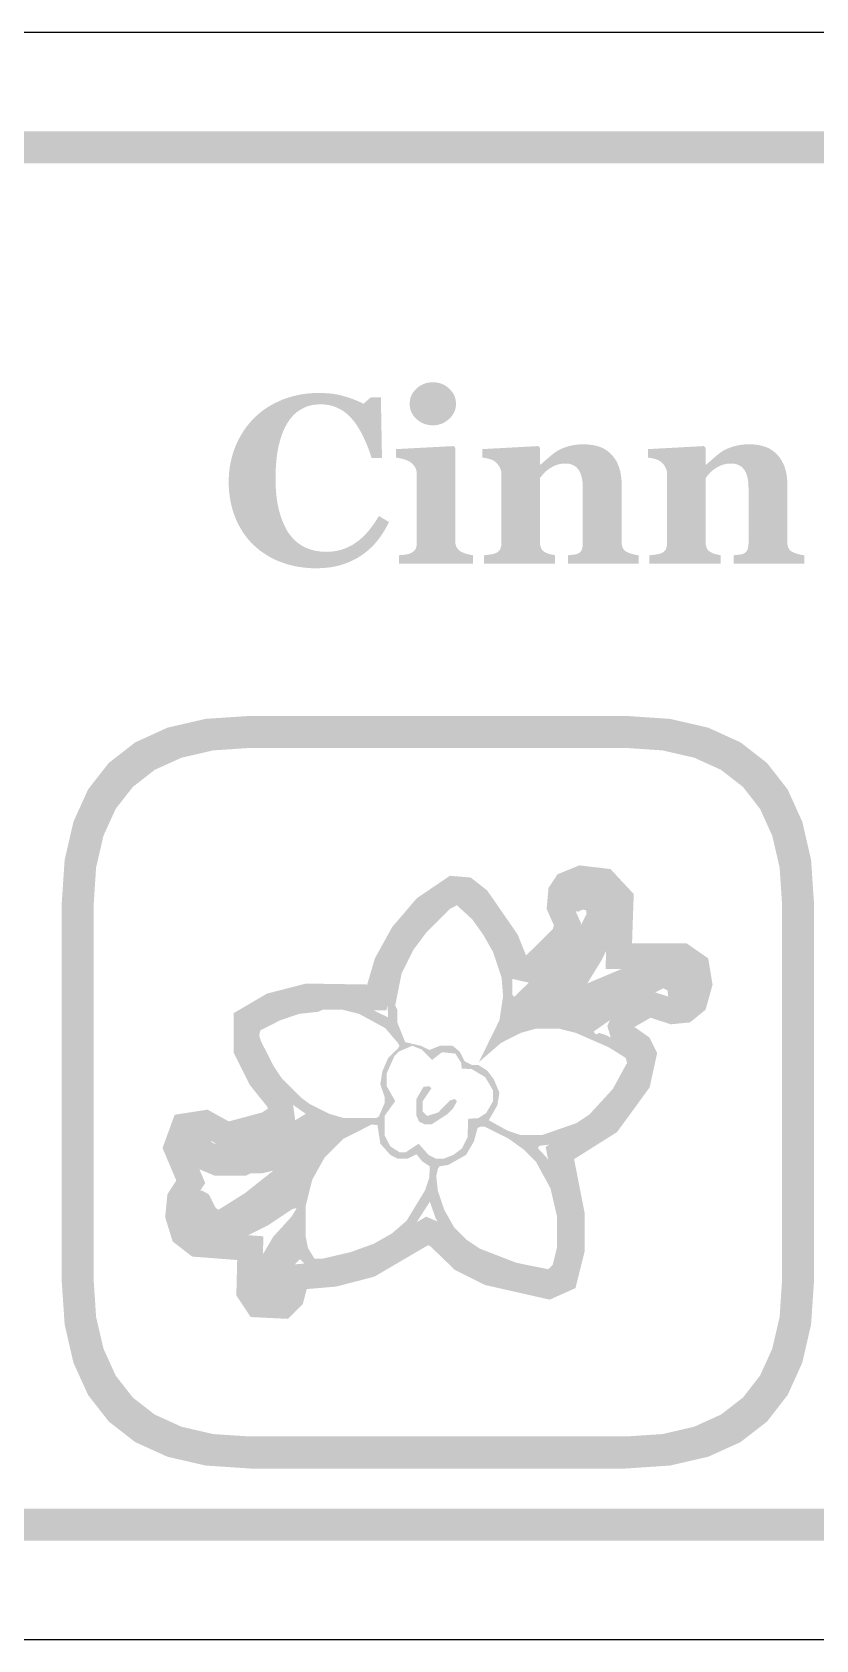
# Model space of a CAD drawing. Header units: millimetres. Extents: x 6 to 294, y 109 to 451.
# Drawn here: x 90.53 to 100.32, y 316.86 to 336.94 of the extents above; entities that cross this region are included whole.
import ezdxf

# ---------------------------------------------------------------- set-up
doc = ezdxf.new("R2010")
doc.units = ezdxf.units.MM
doc.layers.add('CUT', color=1, linetype='Continuous')
doc.layers.add('RASTER', color=7, linetype='Continuous')

msp = doc.modelspace()

# ---------------------------------------------------------------- hatches: boundary and pattern name
at = {"layer": 'RASTER'}
h = msp.add_hatch(color=7, dxfattribs=at)
h.paths.add_polyline_path([(75.2, 333.501), (75.234, 334.016), (75.338, 334.463), (75.509, 334.841), (75.75, 335.151), (76.059, 335.391), (76.438, 335.563), (76.884, 335.666), (77.4, 335.701), (134.6, 335.701), (135.116, 335.666), (135.563, 335.563), (135.941, 335.391), (136.25, 335.151), (136.491, 334.841), (136.663, 334.463), (136.766, 334.016), (136.8, 333.501), (136.8, 320.301), (136.766, 319.785), (136.663, 319.338), (136.491, 318.96), (136.25, 318.651), (135.941, 318.41), (135.563, 318.238), (135.116, 318.135), (134.6, 318.101), (77.4, 318.101), (76.884, 318.135), (76.438, 318.238), (76.059, 318.41), (75.75, 318.651), (75.509, 318.96), (75.338, 319.338), (75.234, 319.785), (75.2, 320.301)])
h.paths.add_polyline_path([(75.6, 333.501), (75.6, 320.301), (75.628, 319.879), (75.712, 319.513), (75.853, 319.204), (76.05, 318.951), (76.303, 318.754), (76.613, 318.613), (76.978, 318.529), (77.4, 318.501), (134.6, 318.501), (135.022, 318.529), (135.388, 318.613), (135.697, 318.754), (135.95, 318.951), (136.147, 319.204), (136.288, 319.513), (136.372, 319.879), (136.4, 320.301), (136.4, 333.501), (136.372, 333.923), (136.288, 334.288), (136.147, 334.598), (135.95, 334.851), (135.697, 335.048), (135.388, 335.188), (135.022, 335.273), (134.6, 335.301), (77.4, 335.301), (76.978, 335.273), (76.613, 335.188), (76.303, 335.048), (76.05, 334.851), (75.853, 334.598), (75.712, 334.288), (75.628, 333.923), (75.6, 333.501)], flags=0)
h = msp.add_hatch(color=7, dxfattribs=at)
h.paths.add_polyline_path([(96.04, 330.301), (95.114, 330.301), (95.114, 330.408), (95.124, 330.408), (95.133, 330.409), (95.142, 330.41), (95.152, 330.411), (95.161, 330.412), (95.17, 330.413), (95.18, 330.414), (95.189, 330.415), (95.198, 330.416), (95.206, 330.418), (95.215, 330.419), (95.223, 330.421), (95.23, 330.423), (95.238, 330.425), (95.245, 330.427), (95.252, 330.43), (95.263, 330.434), (95.273, 330.439), (95.283, 330.445), (95.292, 330.451), (95.299, 330.458), (95.306, 330.465), (95.312, 330.472), (95.318, 330.48), (95.322, 330.489), (95.326, 330.498), (95.329, 330.508), (95.332, 330.519), (95.334, 330.53), (95.335, 330.542), (95.336, 330.554), (95.337, 330.567), (95.337, 331.42), (95.336, 331.433), (95.335, 331.445), (95.333, 331.457), (95.331, 331.468), (95.328, 331.479), (95.323, 331.49), (95.319, 331.5), (95.313, 331.51), (95.307, 331.519), (95.301, 331.528), (95.294, 331.537), (95.287, 331.545), (95.279, 331.553), (95.271, 331.56), (95.263, 331.566), (95.255, 331.572), (95.248, 331.577), (95.24, 331.581), (95.231, 331.585), (95.221, 331.589), (95.211, 331.594), (95.2, 331.598), (95.188, 331.602), (95.175, 331.606), (95.162, 331.61), (95.149, 331.613), (95.136, 331.616), (95.124, 331.619), (95.112, 331.622), (95.1, 331.624), (95.089, 331.625), (95.077, 331.626), (95.077, 331.733), (95.795, 331.771), (95.817, 331.75), (95.817, 330.586), (95.817, 330.574), (95.819, 330.562), (95.82, 330.55), (95.823, 330.539), (95.826, 330.528), (95.829, 330.518), (95.834, 330.508), (95.839, 330.499), (95.845, 330.491), (95.851, 330.482), (95.858, 330.475), (95.866, 330.468), (95.874, 330.462), (95.883, 330.456), (95.892, 330.45), (95.902, 330.446), (95.91, 330.443), (95.917, 330.439), (95.925, 330.436), (95.933, 330.433), (95.941, 330.43), (95.949, 330.428), (95.958, 330.425), (95.967, 330.422), (95.975, 330.42), (95.984, 330.418), (95.993, 330.416), (96.002, 330.414), (96.012, 330.412), (96.021, 330.41), (96.03, 330.409), (96.04, 330.408)])
h.paths.add_polyline_path([(95.826, 332.299), (95.825, 332.272), (95.821, 332.245), (95.814, 332.22), (95.805, 332.196), (95.792, 332.173), (95.778, 332.15), (95.76, 332.129), (95.74, 332.109), (95.718, 332.091), (95.695, 332.075), (95.672, 332.061), (95.647, 332.05), (95.621, 332.042), (95.594, 332.036), (95.566, 332.032), (95.537, 332.031), (95.508, 332.032), (95.48, 332.036), (95.453, 332.042), (95.427, 332.05), (95.402, 332.061), (95.378, 332.075), (95.355, 332.091), (95.333, 332.109), (95.313, 332.129), (95.296, 332.15), (95.281, 332.173), (95.269, 332.196), (95.259, 332.22), (95.253, 332.245), (95.249, 332.272), (95.247, 332.299), (95.249, 332.326), (95.253, 332.352), (95.259, 332.378), (95.269, 332.402), (95.281, 332.425), (95.296, 332.448), (95.313, 332.469), (95.333, 332.489), (95.355, 332.508), (95.378, 332.524), (95.402, 332.537), (95.427, 332.549), (95.453, 332.557), (95.48, 332.563), (95.508, 332.567), (95.537, 332.568), (95.566, 332.567), (95.595, 332.563), (95.622, 332.557), (95.648, 332.549), (95.673, 332.537), (95.696, 332.524), (95.719, 332.508), (95.741, 332.489), (95.761, 332.469), (95.778, 332.448), (95.793, 332.425), (95.805, 332.402), (95.814, 332.378), (95.821, 332.352), (95.825, 332.326), (95.826, 332.299)])
for points in [[(94.074, 330.245), (94.017, 330.246), (93.962, 330.25), (93.907, 330.256), (93.853, 330.264), (93.8, 330.274), (93.748, 330.287), (93.697, 330.302), (93.646, 330.319), (93.597, 330.339), (93.55, 330.36), (93.504, 330.384), (93.46, 330.41), (93.417, 330.438), (93.376, 330.468), (93.337, 330.5), (93.299, 330.534), (93.264, 330.569), (93.23, 330.607), (93.199, 330.646), (93.169, 330.688), (93.142, 330.731), (93.116, 330.777), (93.092, 330.825), (93.071, 330.874), (93.051, 330.926), (93.034, 330.978), (93.02, 331.032), (93.008, 331.087), (92.999, 331.144), (92.992, 331.201), (92.988, 331.26), (92.987, 331.32), (92.988, 331.38), (92.992, 331.439), (92.999, 331.497), (93.008, 331.553), (93.02, 331.608), (93.034, 331.663), (93.052, 331.716), (93.071, 331.768), (93.093, 331.818), (93.118, 331.867), (93.144, 331.914), (93.173, 331.96), (93.203, 332.004), (93.236, 332.046), (93.271, 332.086), (93.308, 332.125), (93.346, 332.16), (93.386, 332.194), (93.428, 332.226), (93.472, 332.256), (93.518, 332.283), (93.566, 332.309), (93.615, 332.332), (93.667, 332.354), (93.72, 332.373), (93.773, 332.389), (93.828, 332.403), (93.884, 332.415), (93.94, 332.424), (93.997, 332.43), (94.056, 332.434), (94.115, 332.435), (94.158, 332.434), (94.199, 332.432), (94.24, 332.429), (94.28, 332.425), (94.319, 332.419), (94.357, 332.412), (94.394, 332.403), (94.43, 332.393), (94.465, 332.383), (94.498, 332.372), (94.53, 332.36), (94.561, 332.349), (94.59, 332.337), (94.618, 332.325), (94.645, 332.312), (94.67, 332.299), (94.761, 332.379), (94.888, 332.379), (94.902, 331.621), (94.773, 331.621), (94.745, 331.705), (94.715, 331.783), (94.684, 331.855), (94.652, 331.922), (94.618, 331.982), (94.583, 332.038), (94.547, 332.087), (94.509, 332.13), (94.47, 332.168), (94.428, 332.202), (94.384, 332.229), (94.338, 332.252), (94.29, 332.27), (94.24, 332.283), (94.188, 332.29), (94.134, 332.293), (94.067, 332.289), (94.005, 332.278), (93.946, 332.259), (93.892, 332.232), (93.841, 332.198), (93.795, 332.157), (93.753, 332.107), (93.715, 332.051), (93.681, 331.987), (93.652, 331.917), (93.628, 331.841), (93.607, 331.759), (93.592, 331.671), (93.581, 331.577), (93.574, 331.477), (93.572, 331.37), (93.572, 331.309), (93.575, 331.251), (93.578, 331.195), (93.584, 331.141), (93.591, 331.089), (93.599, 331.04), (93.609, 330.992), (93.621, 330.948), (93.633, 330.905), (93.647, 330.864), (93.662, 330.826), (93.677, 330.79), (93.694, 330.755), (93.711, 330.723), (93.729, 330.693), (93.749, 330.666), (93.771, 330.639), (93.793, 330.614), (93.817, 330.59), (93.841, 330.569), (93.867, 330.55), (93.894, 330.532), (93.921, 330.516), (93.949, 330.502), (93.979, 330.49), (94.009, 330.479), (94.04, 330.471), (94.071, 330.463), (94.104, 330.458), (94.137, 330.453), (94.171, 330.451), (94.206, 330.45), (94.256, 330.452), (94.306, 330.457), (94.353, 330.466), (94.4, 330.478), (94.445, 330.494), (94.488, 330.513), (94.53, 330.535), (94.571, 330.562), (94.611, 330.591), (94.65, 330.624), (94.688, 330.661), (94.725, 330.701), (94.761, 330.745), (94.796, 330.793), (94.83, 330.844), (94.864, 330.898), (94.99, 330.822), (94.973, 330.79), (94.957, 330.76), (94.94, 330.729), (94.922, 330.7), (94.904, 330.672), (94.885, 330.644), (94.866, 330.617), (94.846, 330.592), (94.825, 330.567), (94.804, 330.542), (94.782, 330.519), (94.759, 330.497), (94.736, 330.475), (94.711, 330.455), (94.686, 330.435), (94.66, 330.417), (94.631, 330.397), (94.601, 330.378), (94.57, 330.361), (94.538, 330.345), (94.506, 330.33), (94.473, 330.315), (94.439, 330.302), (94.404, 330.291), (94.369, 330.28), (94.331, 330.271), (94.292, 330.263), (94.252, 330.256), (94.21, 330.252), (94.166, 330.248), (94.121, 330.246), (94.074, 330.245)], [(98.108, 330.301), (97.226, 330.301), (97.226, 330.408), (97.233, 330.408), (97.241, 330.409), (97.249, 330.41), (97.257, 330.411), (97.266, 330.412), (97.275, 330.413), (97.284, 330.414), (97.294, 330.415), (97.303, 330.416), (97.312, 330.418), (97.321, 330.419), (97.328, 330.421), (97.336, 330.423), (97.342, 330.425), (97.348, 330.427), (97.354, 330.43), (97.361, 330.434), (97.368, 330.439), (97.374, 330.444), (97.38, 330.449), (97.385, 330.456), (97.39, 330.462), (97.394, 330.469), (97.398, 330.477), (97.401, 330.485), (97.403, 330.494), (97.406, 330.504), (97.408, 330.515), (97.409, 330.526), (97.41, 330.539), (97.411, 330.553), (97.411, 330.567), (97.411, 331.253), (97.41, 331.289), (97.407, 331.323), (97.403, 331.355), (97.397, 331.384), (97.389, 331.411), (97.38, 331.435), (97.369, 331.458), (97.356, 331.478), (97.341, 331.495), (97.325, 331.511), (97.307, 331.524), (97.288, 331.534), (97.267, 331.543), (97.244, 331.549), (97.22, 331.552), (97.194, 331.553), (97.18, 331.553), (97.165, 331.552), (97.151, 331.551), (97.138, 331.549), (97.124, 331.546), (97.111, 331.543), (97.098, 331.54), (97.085, 331.536), (97.072, 331.531), (97.06, 331.526), (97.047, 331.52), (97.035, 331.514), (97.023, 331.507), (97.01, 331.5), (96.998, 331.493), (96.986, 331.484), (96.976, 331.477), (96.966, 331.47), (96.957, 331.462), (96.948, 331.455), (96.94, 331.447), (96.932, 331.44), (96.925, 331.432), (96.918, 331.424), (96.912, 331.417), (96.906, 331.409), (96.9, 331.402), (96.894, 331.395), (96.889, 331.389), (96.884, 331.382), (96.879, 331.376), (96.875, 331.37), (96.875, 330.584), (96.875, 330.571), (96.876, 330.559), (96.877, 330.547), (96.878, 330.536), (96.88, 330.526), (96.883, 330.516), (96.886, 330.507), (96.889, 330.498), (96.893, 330.489), (96.898, 330.482), (96.903, 330.474), (96.909, 330.468), (96.915, 330.461), (96.922, 330.456), (96.93, 330.45), (96.938, 330.446), (96.944, 330.443), (96.95, 330.439), (96.957, 330.436), (96.964, 330.433), (96.972, 330.43), (96.979, 330.428), (96.988, 330.425), (96.996, 330.422), (97.005, 330.42), (97.014, 330.418), (97.022, 330.416), (97.031, 330.414), (97.04, 330.412), (97.048, 330.41), (97.057, 330.409), (97.065, 330.408), (97.065, 330.301), (96.175, 330.301), (96.175, 330.408), (96.184, 330.408), (96.193, 330.409), (96.202, 330.41), (96.211, 330.411), (96.221, 330.412), (96.23, 330.413), (96.239, 330.415), (96.249, 330.416), (96.258, 330.417), (96.267, 330.419), (96.275, 330.42), (96.283, 330.422), (96.291, 330.424), (96.298, 330.426), (96.305, 330.428), (96.312, 330.43), (96.324, 330.434), (96.334, 330.439), (96.343, 330.444), (96.352, 330.45), (96.359, 330.457), (96.366, 330.464), (96.372, 330.471), (96.377, 330.48), (96.381, 330.488), (96.384, 330.498), (96.387, 330.508), (96.39, 330.518), (96.392, 330.53), (96.393, 330.542), (96.394, 330.554), (96.394, 330.567), (96.394, 331.42), (96.394, 331.431), (96.393, 331.443), (96.391, 331.454), (96.388, 331.465), (96.385, 331.476), (96.381, 331.487), (96.376, 331.498), (96.371, 331.509), (96.365, 331.52), (96.358, 331.53), (96.351, 331.54), (96.344, 331.549), (96.336, 331.558), (96.327, 331.566), (96.319, 331.574), (96.309, 331.581), (96.303, 331.585), (96.295, 331.589), (96.288, 331.593), (96.279, 331.597), (96.271, 331.601), (96.262, 331.604), (96.253, 331.607), (96.243, 331.61), (96.232, 331.613), (96.222, 331.616), (96.211, 331.618), (96.2, 331.62), (96.189, 331.622), (96.178, 331.624), (96.166, 331.625), (96.154, 331.626), (96.154, 331.733), (96.853, 331.771), (96.875, 331.75), (96.875, 331.537), (96.881, 331.537), (96.891, 331.547), (96.902, 331.556), (96.914, 331.567), (96.926, 331.577), (96.939, 331.589), (96.952, 331.6), (96.966, 331.612), (96.98, 331.625), (96.995, 331.638), (97.009, 331.649), (97.023, 331.661), (97.037, 331.672), (97.05, 331.682), (97.063, 331.691), (97.076, 331.7), (97.089, 331.709), (97.103, 331.717), (97.118, 331.725), (97.134, 331.733), (97.151, 331.741), (97.17, 331.748), (97.189, 331.755), (97.209, 331.762), (97.231, 331.769), (97.253, 331.774), (97.275, 331.779), (97.298, 331.784), (97.322, 331.787), (97.345, 331.79), (97.369, 331.792), (97.393, 331.793), (97.418, 331.793), (97.476, 331.791), (97.53, 331.785), (97.581, 331.774), (97.627, 331.76), (97.67, 331.741), (97.709, 331.717), (97.745, 331.69), (97.776, 331.658), (97.804, 331.623), (97.829, 331.585), (97.849, 331.544), (97.866, 331.5), (97.879, 331.454), (97.888, 331.405), (97.894, 331.353), (97.896, 331.298), (97.896, 330.581), (97.896, 330.567), (97.897, 330.555), (97.898, 330.543), (97.9, 330.532), (97.902, 330.521), (97.905, 330.512), (97.908, 330.503), (97.912, 330.494), (97.916, 330.486), (97.922, 330.479), (97.928, 330.472), (97.935, 330.465), (97.943, 330.459), (97.952, 330.453), (97.961, 330.448), (97.972, 330.443), (97.978, 330.44), (97.984, 330.438), (97.991, 330.435), (97.998, 330.433), (98.006, 330.43), (98.013, 330.428), (98.021, 330.425), (98.03, 330.422), (98.039, 330.42), (98.048, 330.418), (98.057, 330.416), (98.067, 330.414), (98.077, 330.412), (98.087, 330.41), (98.097, 330.409), (98.108, 330.408)], [(100.178, 330.301), (99.296, 330.301), (99.296, 330.408), (99.303, 330.408), (99.311, 330.409), (99.319, 330.41), (99.327, 330.411), (99.336, 330.412), (99.344, 330.413), (99.354, 330.414), (99.364, 330.415), (99.373, 330.416), (99.382, 330.418), (99.391, 330.419), (99.398, 330.421), (99.406, 330.423), (99.412, 330.425), (99.418, 330.427), (99.424, 330.43), (99.431, 330.434), (99.438, 330.439), (99.444, 330.444), (99.45, 330.449), (99.455, 330.456), (99.46, 330.462), (99.464, 330.469), (99.468, 330.477), (99.471, 330.485), (99.473, 330.494), (99.476, 330.504), (99.477, 330.515), (99.479, 330.526), (99.48, 330.539), (99.481, 330.553), (99.481, 330.567), (99.481, 331.253), (99.48, 331.289), (99.477, 331.323), (99.473, 331.355), (99.467, 331.384), (99.459, 331.411), (99.45, 331.435), (99.439, 331.458), (99.426, 331.478), (99.411, 331.495), (99.395, 331.511), (99.377, 331.524), (99.358, 331.534), (99.337, 331.543), (99.314, 331.549), (99.29, 331.552), (99.264, 331.553), (99.249, 331.553), (99.235, 331.552), (99.221, 331.551), (99.207, 331.549), (99.194, 331.546), (99.181, 331.543), (99.168, 331.54), (99.155, 331.536), (99.142, 331.531), (99.13, 331.526), (99.117, 331.52), (99.105, 331.514), (99.092, 331.507), (99.08, 331.5), (99.068, 331.493), (99.056, 331.484), (99.046, 331.477), (99.036, 331.47), (99.026, 331.462), (99.018, 331.455), (99.009, 331.447), (99.002, 331.44), (98.994, 331.432), (98.988, 331.424), (98.982, 331.417), (98.975, 331.409), (98.97, 331.402), (98.964, 331.395), (98.959, 331.389), (98.954, 331.382), (98.949, 331.376), (98.945, 331.37), (98.945, 330.584), (98.945, 330.571), (98.945, 330.559), (98.947, 330.547), (98.948, 330.536), (98.95, 330.526), (98.953, 330.516), (98.956, 330.507), (98.959, 330.498), (98.963, 330.489), (98.968, 330.482), (98.973, 330.474), (98.979, 330.468), (98.985, 330.461), (98.992, 330.456), (98.999, 330.45), (99.008, 330.446), (99.014, 330.443), (99.02, 330.439), (99.027, 330.436), (99.034, 330.433), (99.041, 330.43), (99.049, 330.428), (99.058, 330.425), (99.066, 330.422), (99.075, 330.42), (99.084, 330.418), (99.092, 330.416), (99.101, 330.414), (99.11, 330.412), (99.118, 330.41), (99.127, 330.409), (99.135, 330.408), (99.135, 330.301), (98.244, 330.301), (98.244, 330.408), (98.254, 330.408), (98.263, 330.409), (98.272, 330.41), (98.281, 330.411), (98.29, 330.412), (98.3, 330.413), (98.309, 330.415), (98.318, 330.416), (98.328, 330.417), (98.336, 330.419), (98.345, 330.42), (98.353, 330.422), (98.361, 330.424), (98.368, 330.426), (98.375, 330.428), (98.382, 330.43), (98.393, 330.434), (98.404, 330.439), (98.413, 330.444), (98.422, 330.45), (98.429, 330.457), (98.436, 330.464), (98.442, 330.471), (98.447, 330.48), (98.451, 330.488), (98.454, 330.498), (98.457, 330.508), (98.46, 330.518), (98.462, 330.53), (98.463, 330.542), (98.464, 330.554), (98.464, 330.567), (98.464, 331.42), (98.464, 331.431), (98.463, 331.443), (98.461, 331.454), (98.458, 331.465), (98.455, 331.476), (98.451, 331.487), (98.446, 331.498), (98.441, 331.509), (98.435, 331.52), (98.428, 331.53), (98.421, 331.54), (98.414, 331.549), (98.406, 331.558), (98.397, 331.566), (98.388, 331.574), (98.379, 331.581), (98.372, 331.585), (98.365, 331.589), (98.357, 331.593), (98.349, 331.597), (98.341, 331.601), (98.332, 331.604), (98.322, 331.607), (98.313, 331.61), (98.302, 331.613), (98.292, 331.616), (98.281, 331.618), (98.27, 331.62), (98.259, 331.622), (98.248, 331.624), (98.236, 331.625), (98.224, 331.626), (98.224, 331.733), (98.923, 331.771), (98.945, 331.75), (98.945, 331.537), (98.95, 331.537), (98.961, 331.547), (98.972, 331.556), (98.984, 331.567), (98.996, 331.577), (99.009, 331.589), (99.022, 331.6), (99.036, 331.612), (99.05, 331.625), (99.065, 331.638), (99.079, 331.649), (99.093, 331.661), (99.106, 331.672), (99.12, 331.682), (99.133, 331.691), (99.146, 331.7), (99.158, 331.709), (99.173, 331.717), (99.188, 331.725), (99.204, 331.733), (99.221, 331.741), (99.239, 331.748), (99.259, 331.755), (99.279, 331.762), (99.301, 331.769), (99.323, 331.774), (99.345, 331.779), (99.368, 331.784), (99.391, 331.787), (99.415, 331.79), (99.439, 331.792), (99.463, 331.793), (99.488, 331.793), (99.546, 331.791), (99.6, 331.785), (99.65, 331.774), (99.697, 331.76), (99.74, 331.741), (99.779, 331.717), (99.814, 331.69), (99.846, 331.658), (99.874, 331.623), (99.898, 331.585), (99.919, 331.544), (99.936, 331.5), (99.949, 331.454), (99.958, 331.405), (99.964, 331.353), (99.966, 331.298), (99.966, 330.581), (99.966, 330.567), (99.967, 330.555), (99.968, 330.543), (99.97, 330.532), (99.972, 330.521), (99.975, 330.512), (99.978, 330.503), (99.982, 330.494), (99.986, 330.486), (99.991, 330.479), (99.998, 330.472), (100.005, 330.465), (100.013, 330.459), (100.022, 330.453), (100.031, 330.448), (100.042, 330.443), (100.048, 330.44), (100.054, 330.438), (100.061, 330.435), (100.068, 330.433), (100.075, 330.43), (100.083, 330.428), (100.091, 330.425), (100.1, 330.422), (100.108, 330.42), (100.117, 330.418), (100.127, 330.416), (100.136, 330.414), (100.146, 330.412), (100.157, 330.41), (100.167, 330.409), (100.178, 330.408)]]:
    msp.add_hatch(color=7, dxfattribs=at).paths.add_polyline_path(points)
h = msp.add_hatch(color=7, dxfattribs=at)
h.paths.add_polyline_path([(90.9, 326.051), (90.937, 326.602), (91.047, 327.079), (91.23, 327.483), (91.488, 327.813), (91.818, 328.07), (92.222, 328.254), (92.699, 328.364), (93.25, 328.401), (97.95, 328.401), (98.501, 328.364), (98.978, 328.254), (99.382, 328.07), (99.712, 327.813), (99.97, 327.483), (100.153, 327.079), (100.263, 326.602), (100.3, 326.051), (100.3, 321.351), (100.263, 320.8), (100.153, 320.323), (99.97, 319.919), (99.713, 319.588), (99.382, 319.331), (98.978, 319.148), (98.501, 319.038), (97.95, 319.001), (93.25, 319.001), (92.699, 319.038), (92.222, 319.148), (91.818, 319.331), (91.488, 319.588), (91.23, 319.919), (91.047, 320.323), (90.937, 320.8), (90.9, 321.351)])
h.paths.add_polyline_path([(91.3, 326.051), (91.3, 321.351), (91.33, 320.894), (91.422, 320.498), (91.574, 320.163), (91.788, 319.888), (92.062, 319.675), (92.397, 319.523), (92.793, 319.431), (93.25, 319.401), (97.95, 319.401), (98.407, 319.431), (98.803, 319.523), (99.138, 319.675), (99.413, 319.888), (99.626, 320.163), (99.778, 320.498), (99.87, 320.894), (99.9, 321.351), (99.9, 326.051), (99.87, 326.508), (99.778, 326.904), (99.626, 327.239), (99.413, 327.513), (99.138, 327.727), (98.803, 327.879), (98.407, 327.97), (97.95, 328.001), (93.25, 328.001), (92.793, 327.97), (92.397, 327.879), (92.062, 327.727), (91.788, 327.513), (91.574, 327.239), (91.422, 326.904), (91.33, 326.508), (91.3, 326.051)], flags=0)
h = msp.add_hatch(color=7, dxfattribs=at)
h.paths.add_polyline_path([(97.368, 326.534), (97.757, 326.488), (98.047, 326.176), (98.026, 325.56), (98.708, 325.56), (98.978, 325.373), (99.032, 325.043), (98.945, 324.732), (98.751, 324.573), (98.511, 324.549), (98.257, 324.631), (98.061, 324.518), (98.057, 324.508), (98.054, 324.518), (98.244, 324.383), (98.34, 324.191), (98.246, 323.762), (97.839, 323.203), (97.302, 322.865), (97.433, 322.197), (97.433, 321.71), (97.319, 321.254), (96.997, 321.11), (96.19, 321.293), (95.814, 321.48), (95.506, 321.777), (95.477, 321.79), (94.807, 321.397), (94.328, 321.273), (93.962, 321.242), (93.913, 321.057), (93.726, 320.87), (93.261, 320.893), (93.082, 321.162), (93.093, 321.605), (92.53, 321.648), (92.287, 321.836), (92.193, 322.138), (92.221, 322.427), (92.332, 322.598), (92.16, 323.004), (92.312, 323.42), (92.723, 323.483), (92.988, 323.336), (93.404, 323.448), (93.475, 323.494), (93.471, 323.516), (93.252, 323.79), (93.049, 324.193), (93.049, 324.689), (93.466, 324.933), (93.953, 325.058), (94.717, 325.046), (94.815, 325.377), (95.031, 325.766), (95.337, 326.124), (95.75, 326.404), (96.011, 326.382), (96.216, 326.221), (96.599, 325.667), (96.703, 325.405), (96.699, 325.405), (97.036, 325.738), (97.05, 325.785), (96.959, 325.99), (96.982, 326.252), (97.095, 326.423)])
h.paths.add_polyline_path([(97.412, 326.207), (97.307, 326.164), (97.293, 326.143), (97.285, 326.044), (97.39, 325.807), (97.319, 325.568), (96.8, 325.055), (96.467, 325.13), (96.315, 325.516), (95.98, 325.999), (95.888, 326.071), (95.836, 326.076), (95.552, 325.883), (95.295, 325.582), (95.112, 325.253), (94.955, 324.723), (93.991, 324.738), (93.589, 324.634), (93.369, 324.506), (93.369, 324.269), (93.522, 323.964), (93.776, 323.648), (93.82, 323.335), (93.535, 323.152), (92.946, 322.993), (92.663, 323.15), (92.548, 323.132), (92.504, 323.012), (92.693, 322.567), (92.532, 322.318), (92.518, 322.171), (92.563, 322.027), (92.65, 321.96), (93.42, 321.901), (93.405, 321.255), (93.438, 321.205), (93.601, 321.196), (93.626, 321.222), (93.71, 321.542), (94.274, 321.59), (94.684, 321.695), (95.454, 322.147), (95.686, 322.048), (96, 321.745), (96.298, 321.597), (96.964, 321.445), (97.046, 321.482), (97.113, 321.749), (97.113, 322.166), (96.946, 323.018), (97.616, 323.441), (97.948, 323.896), (98.003, 324.148), (97.993, 324.169), (97.779, 324.321), (97.717, 324.528), (97.809, 324.741), (98.219, 324.979), (98.545, 324.874), (98.623, 324.882), (98.664, 324.915), (98.704, 325.061), (98.684, 325.188), (98.608, 325.24), (97.695, 325.24), (97.722, 326.055), (97.603, 326.184), (97.412, 326.207)], flags=0)
h = msp.add_hatch(color=7, dxfattribs=at)
h.paths.add_polyline_path([(97.414, 326.293), (97.566, 326.301), (97.653, 326.256), (97.76, 326.176), (97.831, 326.036), (97.831, 325.796), (97.805, 325.69), (97.653, 325.363), (97.467, 325.06), (98.017, 325.291), (98.363, 325.371), (98.576, 325.344), (98.716, 325.273), (98.77, 325.219), (98.815, 325.105), (98.754, 324.9), (98.663, 324.805), (98.629, 324.786), (98.488, 324.805), (98.469, 324.972), (98.416, 324.999), (98.063, 324.821), (97.547, 324.459), (97.573, 324.422), (97.619, 324.441), (97.698, 324.414), (97.946, 324.289), (98.079, 324.183), (98.097, 324.068), (98.044, 323.936), (97.946, 323.742), (97.813, 323.555), (97.547, 323.29), (97.3, 323.138), (97.087, 323.058), (96.874, 323.032), (96.848, 323.005), (96.962, 322.88), (97.087, 322.633), (97.193, 322.208), (97.193, 321.703), (97.095, 321.402), (97.007, 321.357), (96.795, 321.384), (96.236, 321.543), (95.989, 321.668), (95.67, 321.961), (95.572, 322.128), (95.5, 322.333), (95.261, 321.961), (94.995, 321.775), (94.695, 321.623), (94.163, 321.49), (94.004, 321.49), (93.879, 321.615), (93.756, 321.498), (93.685, 321.384), (93.711, 321.277), (93.693, 321.163), (93.552, 321.065), (93.411, 321.11), (93.313, 321.251), (93.313, 321.437), (93.366, 321.596), (93.544, 321.897), (93.772, 322.147), (93.836, 322.253), (93.783, 322.242), (93.48, 322.04), (93.233, 321.915), (92.967, 321.836), (92.728, 321.836), (92.56, 321.907), (92.454, 322.04), (92.409, 322.181), (92.454, 322.349), (92.497, 322.412), (92.568, 322.447), (92.648, 322.474), (92.736, 322.428), (92.826, 322.253), (92.861, 322.234), (93.188, 322.439), (93.544, 322.721), (93.392, 322.686), (93.259, 322.686), (93.206, 322.66), (92.808, 322.66), (92.507, 322.785), (92.409, 322.952), (92.409, 323.085), (92.454, 323.173), (92.534, 323.252), (92.621, 323.271), (92.709, 323.226), (92.773, 323.077), (92.808, 323.058), (92.94, 323.058), (93.339, 323.165), (93.818, 323.351), (93.95, 323.431), (93.81, 323.529), (93.597, 323.742), (93.464, 323.928), (93.366, 324.095), (93.259, 324.361), (93.278, 324.528), (93.411, 324.635), (93.578, 324.706), (93.818, 324.786), (94.083, 324.839), (94.456, 324.839), (94.721, 324.76), (94.979, 324.635), (94.961, 324.999), (95.04, 325.265), (95.165, 325.512), (95.272, 325.671), (95.564, 325.99), (95.838, 326.168), (95.952, 326.123), (96.058, 326.017), (96.324, 325.645), (96.502, 325.238), (96.529, 325.132), (96.529, 324.919), (96.555, 324.893), (97.175, 325.496), (97.387, 325.788), (97.459, 325.929), (97.451, 325.974), (97.406, 325.982), (97.353, 325.956), (97.239, 325.974), (97.193, 326.036), (97.193, 326.115), (97.265, 326.23)])
h.paths.add_polyline_path([(95.838, 326.036), (95.75, 325.99), (95.458, 325.698), (95.298, 325.485), (95.147, 325.185), (95.067, 324.786), (95.093, 324.733), (95.093, 324.574), (95.192, 324.326), (95.386, 324.281), (95.492, 324.228), (95.625, 324.281), (95.785, 324.281), (95.872, 324.209), (95.936, 324.087), (96.024, 324.042), (96.104, 324.042), (96.218, 323.97), (96.298, 323.864), (96.369, 323.696), (96.343, 323.537), (96.236, 323.351), (96.476, 323.218), (96.635, 323.165), (96.901, 323.165), (97.334, 323.316), (97.494, 323.423), (97.786, 323.742), (97.964, 324.068), (97.946, 324.13), (97.733, 324.263), (97.326, 324.441), (97.114, 324.494), (96.821, 324.494), (96.635, 324.441), (96.388, 324.316), (96.112, 324.076), (96.369, 324.6), (96.415, 324.9), (96.396, 325.132), (96.29, 325.451), (96.165, 325.671), (96.032, 325.857)], flags=0)
h.paths.add_polyline_path([(94.163, 324.733), (94.11, 324.706), (93.871, 324.68), (93.632, 324.6), (93.384, 324.475), (93.366, 324.414), (93.392, 324.334), (93.544, 324.034), (93.65, 323.874), (93.889, 323.635), (93.996, 323.555), (94.243, 323.431), (94.429, 323.377), (94.828, 323.377), (94.862, 323.396), (94.934, 323.563), (94.934, 323.643), (94.881, 323.803), (94.907, 323.962), (94.979, 324.13), (95.101, 324.247), (95.12, 324.281), (95.101, 324.316), (94.942, 324.502), (94.615, 324.68), (94.402, 324.733)], flags=0)
h.paths.add_polyline_path([(95.28, 324.281), (95.112, 324.209), (95.059, 324.156), (94.961, 323.936), (94.961, 323.776), (95.067, 323.59), (94.934, 323.404), (94.934, 323.165), (95.006, 323.024), (95.12, 322.952), (95.2, 322.952), (95.359, 323.058), (95.484, 322.918), (95.572, 322.872), (95.678, 322.872), (95.793, 322.918), (95.899, 322.997), (95.971, 323.138), (95.979, 323.369), (96.104, 323.377), (96.202, 323.439), (96.29, 323.59), (96.29, 323.723), (96.191, 323.89), (96.024, 323.989), (95.899, 323.997), (95.891, 324.068), (95.819, 324.183), (95.652, 324.201), (95.527, 324.103), (95.394, 324.236)], flags=0)
h.paths.add_polyline_path([(95.42, 323.768), (95.492, 323.776), (95.519, 323.75), (95.412, 323.59), (95.412, 323.457), (95.466, 323.404), (95.606, 323.449), (95.75, 323.598), (95.811, 323.617), (95.838, 323.59), (95.793, 323.502), (95.713, 323.423), (95.519, 323.298), (95.439, 323.298), (95.367, 323.332), (95.333, 323.404), (95.333, 323.617)], flags=0)
h.paths.add_polyline_path([(94.775, 323.298), (94.421, 323.12), (94.182, 322.88), (94.03, 322.607), (93.95, 322.288), (93.95, 321.889), (93.977, 321.756), (94.057, 321.623), (94.163, 321.623), (94.509, 321.703), (94.801, 321.809), (95.022, 321.934), (95.208, 322.094), (95.439, 322.474), (95.492, 322.633), (95.5, 322.774), (95.404, 322.838), (95.333, 322.926), (95.226, 322.872), (95.093, 322.872), (95.006, 322.918), (94.881, 323.058), (94.846, 323.29)], flags=0)
h.paths.add_polyline_path([(96.13, 323.271), (96.096, 323.252), (96.05, 323.085), (95.952, 322.918), (95.731, 322.793), (95.617, 322.774), (95.599, 322.739), (95.58, 322.652), (95.599, 322.474), (95.678, 322.234), (95.803, 322.014), (95.963, 321.854), (96.122, 321.748), (96.582, 321.57), (96.981, 321.49), (97.034, 321.543), (97.087, 321.756), (97.087, 322.155), (97.007, 322.5), (96.829, 322.827), (96.67, 322.987), (96.484, 323.12), (96.183, 323.271)], flags=0)

# ---------------------------------------------------------------- linework, layer by layer
at = {"layer": 'CUT'}
for points in [[(76.999, 336.941), (135.001, 336.941)], [(135.001, 316.861), (76.999, 316.861)]]:
    msp.add_lwpolyline(points, dxfattribs=at)

doc.saveas('drawing.dxf')
